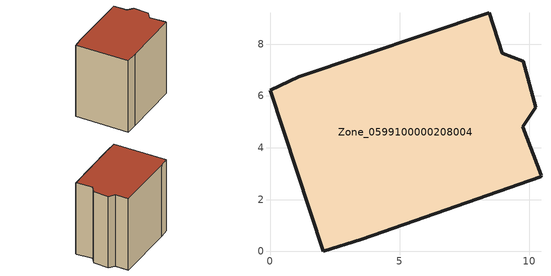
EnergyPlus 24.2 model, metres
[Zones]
Zone_0599100000208004
 floor ground (C_G): 10.45,2.88 3.55,0.46 2.05,0 0,6.22 1.11,6.74 8.46,9.22 8.96,7.65 9.78,7.34 10.26,5.57 9.75,4.81 10.46,2.94 z0
 wall outside (C_F): 10.26,5.57 9.78,7.34 8.96,7.65 8.46,9.22 1.11,6.74 0,6.22 2.05,0 3.55,0.46 10.45,2.88 10.46,2.94 9.75,4.81 10.26,5.57 z0:9.33
 roof outside (C_R): 3.55,0.46 10.45,2.88 10.46,2.94 9.75,4.81 10.26,5.57 9.78,7.34 8.96,7.65 8.46,9.22 1.11,6.74 0,6.22 2.05,0 z9.33
[BUILDING]
Pand.0599100000208004: North Axis=0; Terrain=City; Loads Convergence Tolerance Value=0.04; Temperature Convergence Tolerance Value=0.4; Solar Distribution=FullExterior; Maximum Number of Warmup Days=25; Minimum Number of Warmup Days=1
[Site:Location]
Rotterdam.The.Hague.AP_ZH_NLD Design_Conditions: Latitude=51.96; Longitude=4.45; Time Zone=1; Elevation=-4.5
[SITE:GROUNDTEMPERATURE:BUILDINGSURFACE]
18, 18, 18, 18, 18, 18, 18, 18, 18, 18, 18, 18
[MATERIAL] Thermal Absorptance=0.9; Solar Absorptance=0.7; Visible Absorptance=0.7
Name | Roughness | Thickness | Conductivity | Density | Specific Heat
G.TI.1946 | MediumSmooth | 0.15 | 1 | 540 | 1210
F.TI.1946 | Rough | 0.3 | 0.857143 | 1920 | 840
R.TI.1946 | MediumRough | 0.2 | 0.1 | 1500 | 1000
[CONSTRUCTION]
C_G: G.TI.1946
C_F: F.TI.1946
C_R: R.TI.1946
[ZONE]
Zone_0599100000208004: Type=1; Multiplier=1; Ceiling Height=Autocalculate; Volume=Autocalculate; Floor Area=autocalculate; Part of Total Floor Area=Yes
[ZONEINFILTRATION:DESIGNFLOWRATE]
Infil_Zone_0599100000208004: Zone or ZoneList or Space or SpaceList=Zone_0599100000208004; Schedule=AlwaysOn; Design Flow Rate Calculation Method=Flow/Area; Flow Rate per Floor Area=0.003; Constant Term Coefficient=1; Temperature Term Coefficient=0; Velocity Term Coefficient=0; Velocity Squared Term Coefficient=0
[HVACTEMPLATE:ZONE:IDEALLOADSAIRSYSTEM]
Zone_0599100000208004: Maximum Heating Supply Air Temperature=50; Minimum Cooling Supply Air Temperature=13; Maximum Heating Supply Air Humidity Ratio=0.0156; Minimum Cooling Supply Air Humidity Ratio=0.0077; Heating Limit=NoLimit; Cooling Limit=NoLimit; Dehumidification Control Type=ConstantSensibleHeatRatio; Cooling Sensible Heat Ratio=0.7; Dehumidification Setpoint=60; Humidification Control Type=None; Humidification Setpoint=30; Outdoor Air Method=None; Outdoor Air Flow Rate per Person=0.00944; Outdoor Air Flow Rate per Zone Floor Area=0; Outdoor Air Flow Rate per Zone=0; Demand Controlled Ventilation Type=None; Outdoor Air Economizer Type=NoEconomizer; Heat Recovery Type=None; Sensible Heat Recovery Effectiveness=0.7; Latent Heat Recovery Effectiveness=0.65
[ZONECONTROL:THERMOSTAT]
ThermostatControl_Zone_0599100000208004: Zone or ZoneList=Zone_0599100000208004; Control Type Schedule=DualSetpointControlType; Control 1=Thermostat_Zone_0599100000208004; Temperature Difference Between Cutout And Setpoint=0
[THERMOSTATSETPOINT:DUALSETPOINT]
Thermostat_Zone_0599100000208004: Heating Setpoint Temperature Schedule=HeatingSetpoint_Zone_0599100000208004; Cooling Setpoint Temperature Schedule=CoolingSetpoint_Zone_0599100000208004
[SCHEDULE:COMPACT]
HeatingSetpoint_Zone_0599100000208004: Through: 12/31, For: AllDays, Until: 24:00, 21
CoolingSetpoint_Zone_0599100000208004: Through: 12/31, For: AllDays, Until: 24:00, 24
DualSetpointControlType: Through: 12/31, For: AllDays, Until: 24:00, 4
AlwaysOn: Through: 12/31, For: AllDays, Until: 24:00, 1
